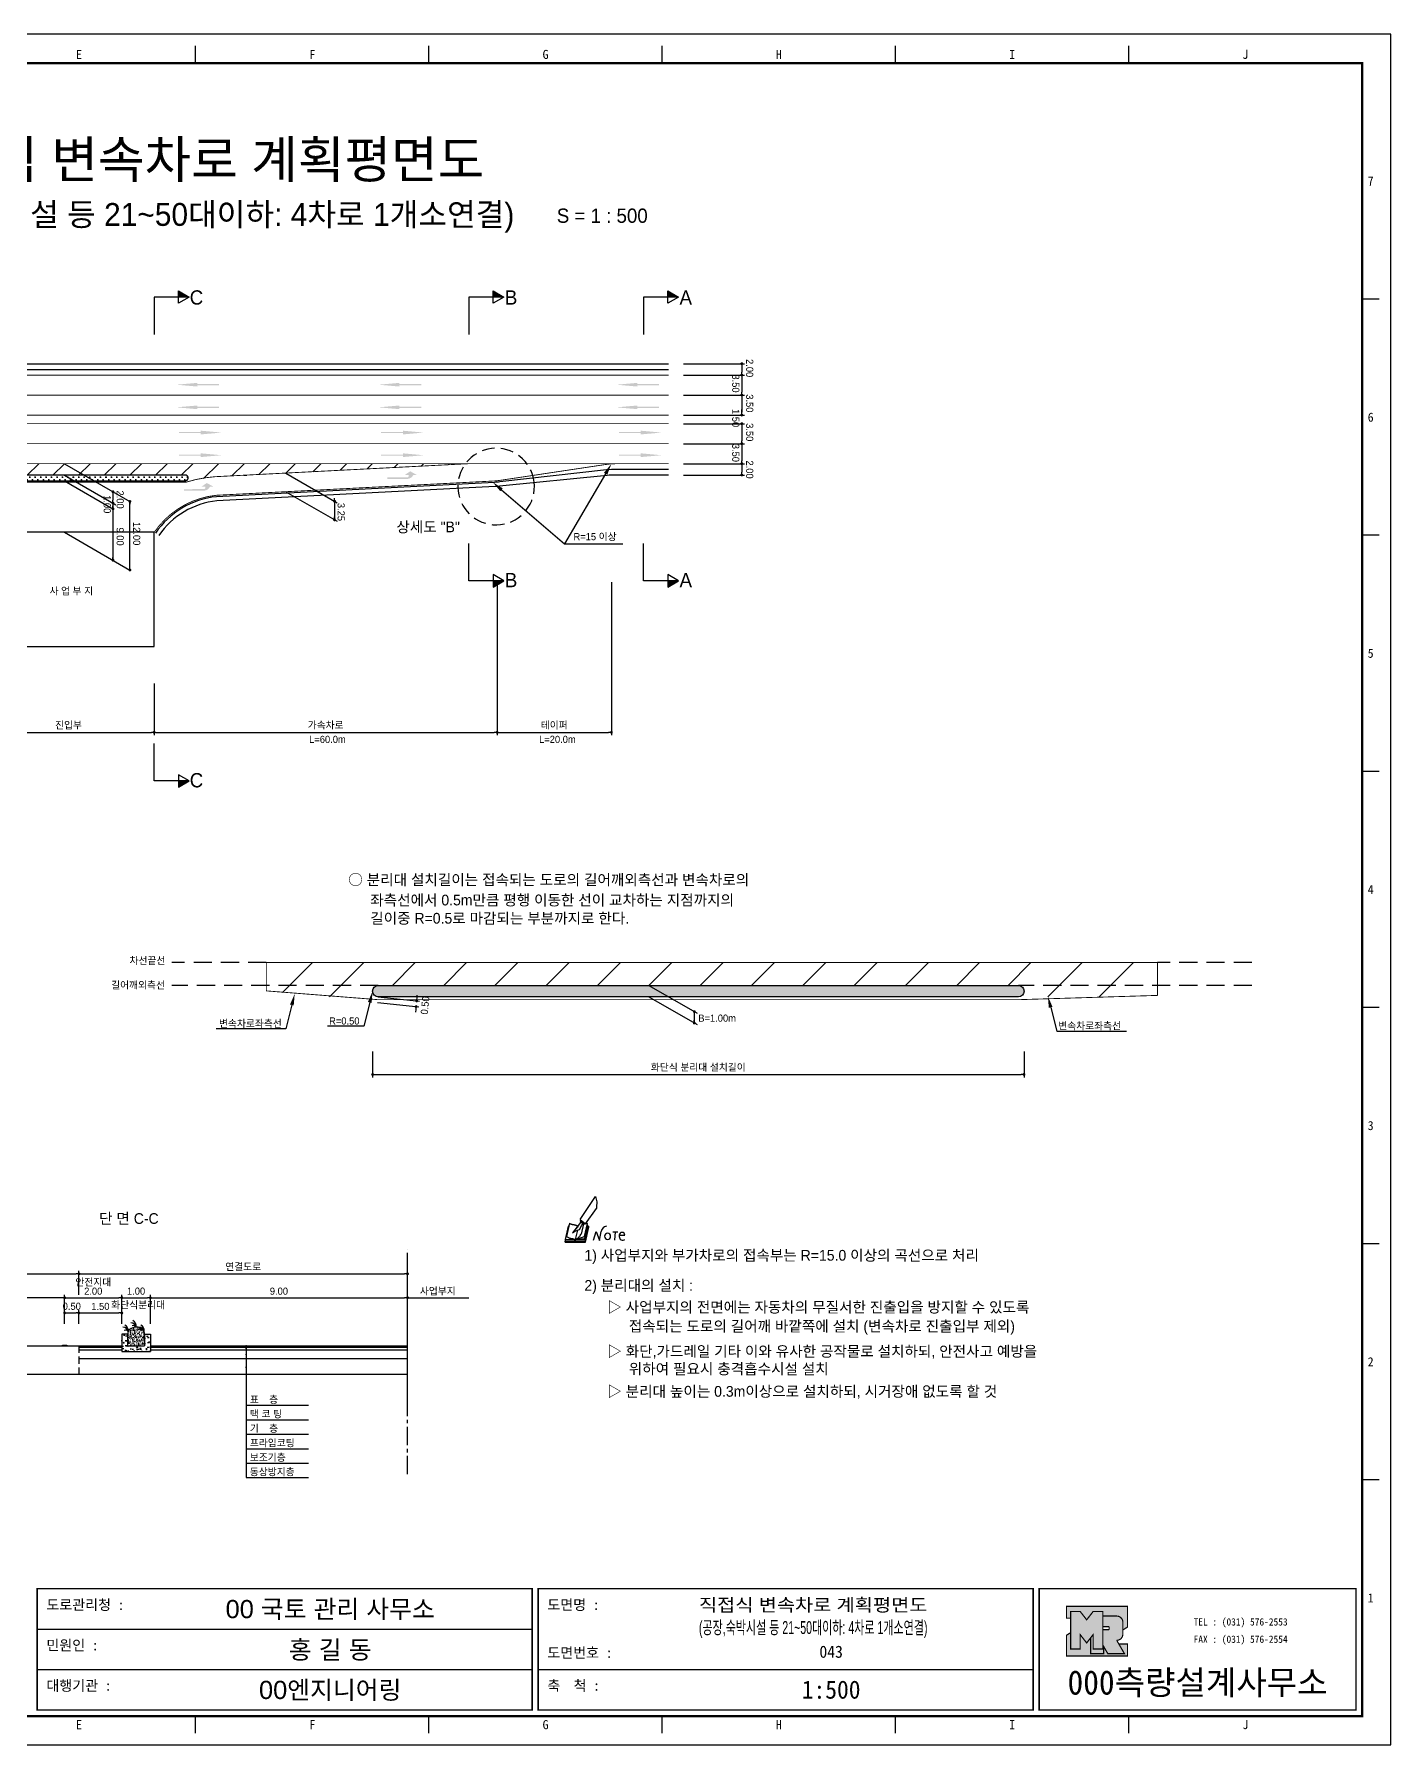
# Model space of a CAD drawing. Header units: millimetres. Extents: x 538 to 962, y 5 to 304.
# Drawn here: x 724.4 to 961.8, y 4.8 to 304.2 of the extents above; entities that cross this region are included whole.
import ezdxf
from ezdxf.enums import TextEntityAlignment as Align

# ---------------------------------------------------------------- set-up
doc = ezdxf.new("R2010")
doc.units = ezdxf.units.MM
doc.linetypes.add('CENTER', pattern=[50.8, 31.75, -6.35, 6.35, -6.35])
doc.linetypes.add('HIDDEN', pattern=[9.525, 6.35, -3.175])
for name, color, linetype in [('CC-GSTR-0004', 4, 'Continuous'), ('CM-LANE-0030', 30, 'Continuous'), ('CZ-DIMT-0002', 7, 'Continuous'), ('CZ-EXST-0002', 1, 'Continuous'), ('CZ-LIN1-0007', 7, 'Continuous'), ('CZ-LIN2-0003', 3, 'Continuous'), ('CZ-LINE-0001', 7, 'Continuous'), ('CZ-TEXT-BOX0', 7, 'Continuous'), ('TITLE', 7, 'Continuous')]:
    doc.layers.add(name, color=color, linetype=linetype)
doc.styles.add('견고딕', font='arial.ttf')
doc.styles.add('돋움', font='')
doc.styles.add('돋음체', font='')
doc.styles.get('돋움').set_extended_font_data('Dotum')
doc.styles.get('돋음체').set_extended_font_data('DotumChe')

# ---------------------------------------------------------------- blocks, each defined once
blk = doc.blocks.new('note')
for p, q in [((0.85, 3.5), (3.53, 7.57)), ((3.53, 7.57), (3.8, 6.64)), ((3.8, 6.64), (3.69, 5.72)), ((1, 3.1), (0.75, 2.77)), ((0.85, 3.5), (1.8, 2.79)), ((1, 3.4), (0.85, 3.21)), ((0.85, 3.21), (1.52, 2.71)), ((1.8, 2.79), (3.74, 5.46)), ((3.69, 5.72), (3.74, 5.46)), ((-1.24, 2.36), (-1.77, 0)), ((-1.77, 0), (1.77, 0)), ((-1.77, 0), (-1.77, -0.3)), ((-1.53, 0.52), (-1.55, 0.54)), ((-1.01, 2.9), (-1.53, 0.52)), ((-1.48, 0.48), (-1.53, 0.52)), ((-1.43, 0.44), (-1.48, 0.48)), ((-1.38, 0.41), (-1.43, 0.44)), ((-1.33, 0.4), (-1.38, 0.41)), ((-1.27, 0.37), (-1.33, 0.4)), ((-1.22, 0.35), (-1.27, 0.37)), ((-1.13, 2.36), (-1.24, 2.36)), ((-1.17, 0.33), (-1.22, 0.35)), ((-1.12, 0.32), (-1.17, 0.33)), ((-1.02, 0.25), (-1.12, 0.32)), ((-0.97, 0.22), (-1.02, 0.25)), ((-1, 2.9), (-1.01, 2.9)), ((-0.98, 2.85), (-1, 2.9)), ((-0.95, 2.8), (-0.98, 2.85)), ((-0.93, 0.21), (-0.97, 0.22)), ((-0.9, 2.75), (-0.95, 2.8)), ((-0.88, 0.19), (-0.93, 0.21)), ((-0.85, 2.72), (-0.9, 2.75)), ((-0.8, 0.18), (-0.88, 0.19)), ((-0.79, 2.69), (-0.85, 2.72)), ((-0.75, 0.17), (-0.8, 0.18)), ((-0.74, 2.68), (-0.79, 2.69)), ((-0.7, 0.16), (-0.75, 0.17)), ((-0.69, 2.65), (-0.74, 2.68)), ((-0.64, 0.15), (-0.7, 0.16)), ((-0.64, 2.65), (-0.69, 2.65)), ((-0.59, 2.63), (-0.64, 2.65)), ((-0.58, 0.14), (-0.64, 0.15)), ((-0.54, 2.62), (-0.59, 2.63)), ((-0.53, 0.13), (-0.58, 0.14)), ((-0.48, 2.61), (-0.54, 2.62)), ((-0.48, 0.12), (-0.53, 0.13)), ((-0.43, 2.61), (-0.48, 2.61)), ((-0.43, 0.11), (-0.48, 0.12)), ((0.75, 2.77), (-0.46, 1.16)), ((0.37, 2.24), (-0.46, 1.16)), ((-0.46, 1.16), (-0.08, 1.47)), ((-0.38, 2.59), (-0.43, 2.61)), ((-0.38, 0.08), (-0.43, 0.11)), ((-0.33, 2.59), (-0.38, 2.59)), ((-0.29, 0.06), (-0.38, 0.08)), ((-0.27, 2.58), (-0.33, 2.59)), ((-0.23, 0.05), (-0.29, 0.06)), ((-0.22, 2.57), (-0.27, 2.58)), ((-0.16, 0.04), (-0.23, 0.05)), ((-0.17, 2.56), (-0.22, 2.57)), ((-0.12, 2.55), (-0.17, 2.56)), ((-0.11, 0.03), (-0.16, 0.04)), ((-0.07, 2.53), (-0.12, 2.55)), ((-0.04, 0.02), (-0.11, 0.03)), ((-0.08, 1.47), (0.72, 1.75)), ((-0.01, 2.51), (-0.07, 2.53)), ((-0.05, -0.3), (-0.05, 0)), ((0, 0), (-0.04, 0.02)), ((0.04, 2.5), (-0.01, 2.51)), ((0.37, 1.63), (0, 0)), ((0, 0), (1.6, 0.53)), ((0, 0), (1.65, 0.18)), ((0, 0.01), (0.06, 0.04)), ((0, -0.3), (0, 0)), ((0.09, 2.48), (0.04, 2.5)), ((0.05, -0.3), (0.05, 0)), ((0.06, 0.04), (0.11, 0.07)), ((0.14, 2.48), (0.09, 2.48)), ((0.11, 0.07), (0.16, 0.09)), ((0.2, 2.47), (0.14, 2.48)), ((0.16, 0.09), (0.21, 0.12)), ((0.26, 2.43), (0.18, 2.46)), ((0.21, 0.12), (0.27, 0.14)), ((0.34, 2.4), (0.26, 2.43)), ((0.27, 0.14), (0.36, 0.19)), ((0.45, 2.37), (0.34, 2.4)), ((0.36, 0.19), (0.41, 0.22)), ((0.41, 0.22), (0.46, 0.27)), ((0.46, 0.27), (0.51, 0.3)), ((0.51, 0.3), (0.56, 0.34)), ((0.56, 0.34), (0.6, 0.4)), ((0.6, 0.4), (0.64, 0.45)), ((0.64, 0.45), (0.67, 0.51)), ((0.67, 0.51), (0.74, 0.58)), ((0.72, 1.75), (1.16, 2.53)), ((0.74, 0.58), (0.79, 0.63)), ((0.79, 0.63), (0.83, 0.68)), ((0.83, 0.68), (0.86, 0.73)), ((0.86, 0.73), (0.89, 0.79)), ((0.89, 0.84), (0.92, 0.89)), ((0.89, 0.79), (0.89, 0.84)), ((0.92, 0.89), (0.96, 0.95)), ((0.96, 0.95), (1.01, 0.97)), ((1.47, 2.74), (1.01, 0.97)), ((1.16, 2.53), (1.37, 2.82)), ((2.13, 2.84), (1.44, 2.63)), ((1.52, 2.71), (1.66, 2.9)), ((1.6, 0.53), (2.13, 2.84)), ((1.65, 0.18), (2.19, 2.48)), ((1.77, 0), (2.3, 2.36)), ((1.77, -0.3), (2.3, 2.07)), ((1.77, -0.38), (2.3, 1.99)), ((1.77, -0.44), (2.3, 1.93)), ((1.77, 0), (1.77, -0.3)), ((2.19, 2.48), (2.04, 2.47)), ((2.3, 2.36), (2.16, 2.36)), ((2.3, 2.36), (2.3, 2.07)), ((3.21, -0.08), (3.68, 1.4)), ((3.68, 1.4), (4.26, -0.14)), ((4.26, -0.14), (4.56, 1.44)), ((6.55, 1.34), (7.46, 1.34)), ((7.01, 1.34), (6.87, -0.11)), ((7.71, 0.77), (7.71, 0.55)), ((7.71, 0.77), (8.67, 0.77)), ((-1.77, -0.3), (1.77, -0.3)), ((-1.77, -0.43), (-1.77, -0.3)), ((-1.77, -0.37), (1.77, -0.37)), ((-1.77, -0.43), (1.77, -0.43))]:
    blk.add_line(p, q)
for centre, major_axis, start_param, end_param in [((0.4, 2.31), (0.0702, 0.0702), 3.283946, 6.425539), ((5.68, 1.23), (-0.806, 0.806), -0.591174, 0.597824), ((5.66, 0.58), (-0.378, 0.378), 3.926991, 10.210176), ((8.3, 0.49), (0.422, 0.422), 2.265602, 4.634911), ((8.19, 0.77), (-0.342, 0.342), 3.926991, 7.068583)]:
    blk.add_ellipse(centre, major_axis=major_axis, ratio=1, start_param=start_param, end_param=end_param)
blk = doc.blocks.new('_Dot')
at = {"color": 0, "linetype": 'ByBlock', "lineweight": -2}
blk.add_line((-0.5, 0), (-1, 0), dxfattribs=at)
at = {"color": 0, "linetype": 'ByBlock', "const_width": 0.5}
blk.add_lwpolyline([(-0.25, 0, 1), (0.25, 0, 1)], format="xyb", close=True, dxfattribs=at)

msp = doc.modelspace()

# ---------------------------------------------------------------- hatches: boundary and pattern name
at = {"layer": 'CM-LANE-0030'}
h = msp.add_hatch(dxfattribs=at)
h.set_pattern_fill('ANSI31', color=256, style=0)
h.set_pattern_definition([(45, (540.1858, 39.517), (-2.245064, 2.245064), [])])
h.paths.add_polyline_path([(750.88, 227.05, -0.830663), (751.06, 226.09, 0.001236), (750.98, 226.05), (752.5, 226.05, -0.050333), (756.09, 226.77), (800.5, 229.05), (688.3, 229.05), (705.87, 227.44, -0.062108), (710.17, 226.05), (711.29, 226.05, 0.001633), (711.18, 226.11, -0.783474), (711.42, 227.05)])
at = {"layer": 'CZ-EXST-0002'}
h = msp.add_hatch(dxfattribs=at)
h.set_pattern_fill('AR-SAND', color=256, scale=0.01, style=0)
h.set_pattern_definition([(37.5, (-368.35675, 3557.52478), (-0.016000313, 0.489413237), [0, -0.38608, 0, -0.4318, 0, -0.41275]), (7.5, (-368.35675, 3557.5248), (0.44952328, 0.7168251), [0, -0.20828, 0, -0.34798, 0, -0.13335]), (327.5, (-368.66917, 3557.52478), (0.79099237, 0.001437185), [0, -0.127, 0, -0.4572, 0, -0.5969]), (317.5, (-368.6692, 3557.5248), (0.76355645, 0.22292932), [0, -0.0635, 0, -0.29972, 0, -0.3429])])
edge = h.paths.add_edge_path()
edge.add_ellipse((742.26, 76.68), major_axis=(-1.5, 0), ratio=0.829212, start_angle=180, end_angle=360)
edge.add_line((740.76, 76.68), (740.76, 74.68))
edge.add_line((740.76, 74.68), (743.76, 74.68))
edge.add_line((743.76, 74.68), (743.76, 76.68))
h = msp.add_hatch(dxfattribs=at)
h.set_pattern_fill('AR-CONC', color=256, scale=0.01, style=0)
h.set_pattern_definition([(50, (-368.3567, 3557.5248), (1.8218467, -0.15939086), [0.1905, -2.0955]), (355, (-368.3567, 3557.5248), (-0.3524283, 1.9105664), [0.1524, -1.6764]), (100.451, (-368.205, 3557.5115), (1.469425, 1.7511669), [0.1619, -1.7809]), (46.1842, (-368.3567, 3558.0328), (2.7107904, -0.4204233), [0.28575, -3.14325]), (96.6356, (-368.1308, 3557.9977), (2.3740423, 2.4742556), [0.24285, -2.67135]), (351.184, (-368.3567, 3558.0328), (2.374046, 2.4742512), [0.2286, -2.5146]), (21, (-368.1027, 3557.9058), (1.5161488, -1.0226552), [0.1905, -2.0955]), (326, (-368.1027, 3557.9058), (0.6180203, 1.8418797), [0.1524, -1.6764]), (71.4514, (-367.9764, 3557.8206), (2.1341649, 0.8192286), [0.1619, -1.7809]), (37.5, (-368.35675, 3557.5248), (0.03088603, 0.84555039), [0, -1.65608, 0, -1.7018, 0, -1.68275]), (7.5, (-368.35675, 3557.5248), (0.66819663, 1.00180575), [0, -0.97028, 0, -1.61798, 0, -0.64135]), (327.5, (-368.9232, 3557.5248), (1.35590595, -0.05728744), [0, -0.635, 0, -1.9812, 0, -2.6289]), (317.5, (-369.1772, 3557.5248), (1.4812918, 0.2542649), [0, -0.8255, 0, -1.31572, 0, -1.8669])])
h.paths.add_polyline_path([(744.76, 73.68), (744.76, 76.68), (743.76, 76.68), (743.76, 74.68), (740.76, 74.68), (740.76, 76.68), (739.76, 76.68), (739.76, 73.68)])
at = {"layer": 'CZ-LIN1-0007'}
for points in [[(752.97, 243.19), (752.97, 242.98), (756.8, 242.98), (756.8, 242.76), (752.97, 242.76), (752.97, 242.55), (749.32, 242.87)], [(788.34, 243.19), (788.34, 242.98), (792.17, 242.98), (792.17, 242.76), (788.34, 242.76), (788.34, 242.55), (784.69, 242.87)], [(829.98, 243.19), (829.98, 242.98), (833.8, 242.98), (833.8, 242.76), (829.98, 242.76), (829.98, 242.55), (826.33, 242.87)], [(752.97, 239.23), (752.97, 239.02), (756.8, 239.02), (756.8, 238.81), (752.97, 238.8), (752.97, 238.59), (749.32, 238.91)], [(788.34, 239.23), (788.34, 239.02), (792.17, 239.02), (792.17, 238.81), (788.34, 238.8), (788.34, 238.59), (784.69, 238.91)], [(829.98, 239.23), (829.98, 239.02), (833.8, 239.02), (833.8, 238.81), (829.98, 238.8), (829.98, 238.59), (826.33, 238.91)], [(753.58, 234.82), (753.58, 234.6), (749.75, 234.6), (749.75, 234.39), (753.58, 234.39), (753.58, 234.17), (757.23, 234.49)], [(788.95, 234.82), (788.95, 234.6), (785.12, 234.6), (785.12, 234.39), (788.95, 234.39), (788.95, 234.17), (792.6, 234.49)], [(830.59, 234.82), (830.59, 234.6), (826.76, 234.6), (826.76, 234.39), (830.59, 234.39), (830.59, 234.17), (834.24, 234.49)], [(753.58, 230.86), (753.58, 230.64), (749.75, 230.64), (749.75, 230.43), (753.58, 230.43), (753.58, 230.21), (757.23, 230.53)], [(788.95, 230.86), (788.95, 230.64), (785.12, 230.64), (785.12, 230.43), (788.95, 230.43), (788.95, 230.21), (792.6, 230.53)], [(830.59, 230.86), (830.59, 230.64), (826.76, 230.64), (826.76, 230.43), (830.59, 230.43), (830.59, 230.21), (834.24, 230.53)], [(789.75, 226.38, 0.267976), (790.78, 227.07), (791.4, 227.07), (790.23, 227.72), (789.29, 227.07), (789.98, 227.07, -0.504994), (789.67, 226.65), (786.21, 226.63), (786.21, 226.36)], [(754.16, 224.32, 0.267976), (755.19, 225.01), (755.82, 225.01), (754.64, 225.67), (753.7, 225.02), (754.39, 225.01, -0.504994), (754.08, 224.6), (750.62, 224.58), (750.62, 224.3)], [(730.14, 74.68), (730.14, 74.8), (729.39, 74.8), (729.39, 74.68)]]:
    msp.add_hatch(color=256, dxfattribs=at).paths.add_polyline_path(points)
at = {"layer": 'CZ-LIN2-0003'}
h = msp.add_hatch(dxfattribs=at)
h.set_pattern_fill('CROSS', color=256, scale=0.075, style=0)
h.set_pattern_definition([(0, (540.1858, 39.517), (0.47625, 0.47625), [0.238125, -0.714375]), (90, (540.3049, 39.39794), (-0.47625, 0.47625), [0.238125, -0.714375])])
h.paths.add_polyline_path([(750.98, 226.05, -0.001236), (751.06, 226.09, 0.830663), (750.88, 227.05), (711.42, 227.05, 0.783474), (711.18, 226.11, -0.001633), (711.29, 226.05)])
h = msp.add_hatch(dxfattribs=at)
h.set_pattern_fill('CROSS', color=256, scale=0.15, style=0)
h.set_pattern_definition([(0, (471.9979, 621.8712), (0.9525, 0.9525), [0.47625, -1.42875]), (90, (472.236, 621.6331), (-0.9525, 0.9525), [0.47625, -1.42875])])
h.paths.add_polyline_path([(896.66, 137.74), (784.65, 137.74, 1), (784.65, 135.74), (896.66, 135.74, 1)])
at = {"layer": 'CZ-LINE-0001'}
for points in [[(749.68, 259.32), (749.68, 258.22), (751.58, 258.22)], [(804.74, 259.32), (804.74, 258.22), (806.64, 258.22)], [(835.3, 259.32), (835.3, 258.22), (837.21, 258.22)], [(806.64, 208.55), (804.74, 208.55), (804.74, 207.45)], [(837.21, 208.55), (835.3, 208.55), (835.3, 207.45)], [(751.58, 173.52), (749.68, 173.52), (749.68, 172.42)]]:
    msp.add_hatch(color=256, dxfattribs=at).paths.add_polyline_path(points)
at = {"layer": 'TITLE', "ltscale": 150}
h = msp.add_hatch(color=8, dxfattribs=at)
edge = h.paths.add_edge_path()
edge.add_line((915.76, 29.07), (905.09, 29.07))
edge.add_line((905.09, 29.07), (905.09, 26.99))
edge.add_line((905.09, 26.99), (905.8, 26.99))
edge.add_line((905.8, 26.99), (905.8, 28.16))
edge.add_line((905.8, 28.16), (907.49, 28.16))
edge.add_line((907.49, 28.16), (908.62, 26.71))
edge.add_line((908.62, 26.71), (909.75, 28.16))
edge.add_line((909.75, 28.16), (911.44, 28.16))
edge.add_line((911.44, 28.16), (911.44, 27.36))
edge.add_line((911.44, 27.36), (913.88, 27.36))
edge.add_arc((913.88, 26.29), 1.07, 0, 90, ccw=False)
edge.add_line((914.95, 26.29), (914.95, 24.93))
edge.add_line((914.95, 24.93), (915.76, 25.44))
edge.add_line((915.76, 25.44), (915.76, 29.07))
h.paths.add_polyline_path([(909.3, 23.54), (908.62, 22.66), (907.49, 24.11), (907.49, 21.6), (905.8, 21.6), (905.8, 24.45), (905.09, 24.01), (905.09, 20.38), (915.76, 20.38), (915.76, 22.46), (914.26, 22.46), (915.22, 20.8), (912.31, 20.8), (911.61, 22.01), (911.61, 20.8), (909.3, 20.8)])
msp.add_hatch(color=5, dxfattribs=at).paths.add_polyline_path([(911.44, 28.16), (909.75, 28.16), (908.62, 26.71), (907.49, 28.16), (905.8, 28.16), (905.8, 21.6), (907.49, 21.6), (907.49, 24.11), (908.62, 22.66), (909.75, 24.11), (909.75, 21.6), (911.44, 21.6)])
h = msp.add_hatch(color=161, dxfattribs=at)
edge = h.paths.add_edge_path()
edge.add_arc((913.88, 26.29), 1.07, 360, 450)
edge.add_line((913.88, 27.36), (911.44, 27.36))
edge.add_line((911.44, 27.36), (911.44, 25.51))
edge.add_line((911.44, 25.51), (912.43, 25.51))
edge.add_arc((912.43, 25.4), 0.113, 0, 90, ccw=False)
edge.add_line((912.55, 25.4), (912.55, 25.09))
edge.add_arc((912.43, 25.09), 0.113, 270, 360, ccw=False)
edge.add_line((912.43, 24.97), (911.44, 24.97))
edge.add_line((911.44, 24.97), (911.44, 21.6))
edge.add_line((911.44, 21.6), (909.75, 21.6))
edge.add_line((909.75, 21.6), (909.75, 24.11))
edge.add_line((909.75, 24.11), (909.3, 23.54))
edge.add_line((909.3, 23.54), (909.3, 20.8))
edge.add_line((909.3, 20.8), (911.61, 20.8))
edge.add_line((911.61, 20.8), (911.61, 22.01))
edge.add_line((911.61, 22.01), (912.31, 20.8))
edge.add_line((912.31, 20.8), (915.22, 20.8))
edge.add_line((915.22, 20.8), (913.88, 23.12))
edge.add_arc((913.88, 24.19), 1.07, 270, 360)
edge.add_line((914.95, 24.19), (914.95, 26.29))

# ---------------------------------------------------------------- linework, layer by layer
at = {"color": 0, "linetype": 'ByBlock', "lineweight": -2}
for p, q in [((848.26, 246.3), (848.26, 246.05)), ((848.26, 244.8), (848.26, 245.05)), ((848.26, 244.3), (848.26, 244.05)), ((848.26, 241.3), (848.26, 241.55)), ((848.26, 240.8), (848.26, 240.55)), ((848.26, 237.8), (848.26, 238.05)), ((848.26, 237.8), (848.26, 238.05)), ((848.26, 235.8), (848.26, 235.55)), ((848.26, 235.8), (848.26, 235.55)), ((848.26, 232.8), (848.26, 233.05)), ((848.26, 232.3), (848.26, 232.05)), ((848.26, 229.3), (848.26, 229.55)), ((848.26, 228.8), (848.26, 228.55)), ((848.26, 227.3), (848.26, 227.55)), ((738.22, 223.9), (738.22, 223.65)), ((738.22, 222.4), (738.22, 222.65)), ((738.22, 221.9), (738.22, 221.65)), ((738.22, 221.4), (738.22, 221.65)), ((741.18, 222.19), (741.18, 221.94)), ((776.98, 222.75), (776.98, 223)), ((776.98, 222.25), (776.98, 222)), ((776.97, 219.5), (776.97, 219.75)), ((738.22, 212.4), (738.22, 212.65)), ((741.18, 210.69), (741.18, 210.94)), ((791.4, 135.28), (791.43, 135.53)), ((791.24, 133.79), (791.22, 133.54)), ((839.95, 132.91), (839.95, 132.66)), ((839.95, 131.41), (839.95, 131.66)), ((790.01, 83.08), (790.26, 83.08))]:
    msp.add_line(p, q, dxfattribs=at)
at = {"color": 0, "linetype": 'ByBlock', "const_width": 0.25}
for points in [[(848.26, 246.43, 1), (848.26, 246.68, 1)], [(848.26, 244.68, 1), (848.26, 244.43, 1)], [(848.26, 244.43, 1), (848.26, 244.68, 1)], [(848.26, 241.18, 1), (848.26, 240.93, 1)], [(848.26, 240.93, 1), (848.26, 241.18, 1)], [(848.26, 237.68, 1), (848.26, 237.43, 1)], [(848.26, 237.68, 1), (848.26, 237.43, 1)], [(848.26, 235.93, 1), (848.26, 236.18, 1)], [(848.26, 235.93, 1), (848.26, 236.18, 1)], [(848.26, 232.68, 1), (848.26, 232.43, 1)], [(848.26, 232.43, 1), (848.26, 232.68, 1)], [(848.26, 228.93, 1), (848.26, 229.18, 1)], [(848.26, 229.18, 1), (848.26, 228.93, 1)], [(848.26, 227.18, 1), (848.26, 226.93, 1)], [(738.22, 224.02, 1), (738.22, 224.27, 1)], [(738.22, 222.27, 1), (738.22, 222.02, 1)], [(738.22, 222.02, 1), (738.22, 222.27, 1)], [(741.18, 222.31, 1), (741.18, 222.56, 1)], [(776.98, 222.37, 1), (776.98, 222.62, 1)], [(776.98, 222.62, 1), (776.98, 222.37, 1)], [(738.22, 221.27, 1), (738.22, 221.02, 1)], [(776.97, 219.37, 1), (776.97, 219.12, 1)], [(738.22, 212.27, 1), (738.22, 212.02, 1)], [(741.18, 210.56, 1), (741.18, 210.31, 1)], [(791.39, 135.16, 1), (791.36, 134.91, 1)], [(791.26, 133.91, 1), (791.28, 134.16, 1)], [(839.95, 133.03, 1), (839.95, 133.28, 1)], [(839.95, 131.28, 1), (839.95, 131.03, 1)], [(789.89, 83.08, 1), (789.64, 83.08, 1)]]:
    msp.add_lwpolyline(points, format="xyb", close=True, dxfattribs=at)
at = {"layer": 'CC-GSTR-0004'}
for points in [[(665.44, 246.55), (835.44, 246.55)], [(665.44, 245.55), (835.44, 245.55)]]:
    msp.add_lwpolyline(points, dxfattribs=at)
for points in [[(835.44, 228.05), (826.28, 228.05, 0.028028), (824.6, 227.96), (805.9, 225.85), (805.9, 225.85, -0.015157), (804.99, 225.78), (804.99, 225.78), (756.35, 223.27, 0.221504), (745.64, 216.91)], [(835.44, 227.05), (826.19, 227.05, 0.02497), (824.69, 226.98), (805.85, 225.09, -0.0121), (805.12, 225.04), (756.41, 222.53, 0.221166), (746.26, 216.49)]]:
    msp.add_lwpolyline(points, format="xyb", dxfattribs=at)
at = {"layer": 'CM-LANE-0030'}
for p, q in [((767.89, 136.48), (773.15, 141.74)), ((776.13, 135.74), (782.13, 141.74)), ((787.11, 137.74), (791.11, 141.74)), ((796.09, 137.74), (800.09, 141.74)), ((805.07, 137.74), (809.07, 141.74)), ((814.05, 137.74), (818.05, 141.74)), ((823.03, 137.74), (827.03, 141.74)), ((832.01, 137.74), (836.01, 141.74)), ((840.99, 137.74), (844.99, 141.74)), ((849.97, 137.74), (853.97, 141.74)), ((858.95, 137.74), (862.95, 141.74)), ((867.93, 137.74), (871.93, 141.74)), ((876.91, 137.74), (880.91, 141.74)), ((885.89, 137.74), (889.89, 141.74)), ((894.87, 137.74), (898.87, 141.74)), ((901.85, 135.74), (907.85, 141.74)), ((910.83, 135.74), (916.83, 141.74))]:
    msp.add_line(p, q, dxfattribs=at)
at = {"layer": 'CM-LANE-0030', "const_width": 0.15}
for points in [[(665.44, 237.55), (835.44, 237.55)], [(665.44, 236.05), (835.44, 236.05)]]:
    msp.add_lwpolyline(points, dxfattribs=at)
msp.add_lwpolyline([(800.5, 229.05), (688.3, 229.05), (705.87, 227.44, -0.076684), (711.29, 225.8), (750.98, 225.8, -0.059037), (756.09, 226.77)], format="xyb", close=True, dxfattribs=at)
at = {"layer": 'CM-LANE-0030'}
msp.add_lwpolyline([(761.14, 227.05), (761.67, 227.05)], dxfattribs=at)
at = {"layer": 'CM-LANE-0030', "const_width": 0.15}
msp.add_lwpolyline([(765.05, 136.78), (784.65, 135.24), (896.66, 135.24), (921.01, 135.99), (921.01, 141.74), (765.05, 141.74)], close=True, dxfattribs=at)
at = {"layer": 'CZ-EXST-0002'}
for p, q in [((691.01, 74.68), (732.26, 74.68)), ((691.01, 69.68), (732.26, 69.68))]:
    msp.add_line(p, q, dxfattribs=at)
at = {"layer": 'CZ-LIN1-0007'}
for p, q in [((729.39, 74.68), (729.39, 74.8)), ((729.39, 74.8), (730.14, 74.8)), ((730.14, 74.68), (729.39, 74.68)), ((730.14, 74.8), (730.14, 74.68))]:
    msp.add_line(p, q, dxfattribs=at)
at = {"layer": 'CZ-LIN1-0007', "const_width": 0.15}
msp.add_lwpolyline([(665.44, 244.55), (835.44, 244.55)], dxfattribs=at)
at = {"layer": 'CZ-LIN1-0007', "linetype": 'HIDDEN', "const_width": 0.15}
for points in [[(665.44, 241.05), (835.44, 241.05)], [(665.44, 232.55), (835.44, 232.55)], [(800.5, 229.05), (826.55, 229.05)]]:
    msp.add_lwpolyline(points, dxfattribs=at)
at = {"layer": 'CZ-LIN1-0007', "const_width": 0.15}
msp.add_lwpolyline([(835.44, 229.05), (826.55, 229.05, 0.03724), (824.33, 228.89), (806.16, 226.16), (806.16, 226.16, -0.024362), (804.71, 226.01), (804.71, 226.01), (756.33, 223.52), (756.33, 223.52, 0.22161), (745.44, 217.05)], format="xyb", dxfattribs=at)
at = {"layer": 'CZ-LIN2-0003'}
for p, q in [((740.76, 76.68), (739.76, 76.68)), ((739.76, 76.68), (739.76, 73.68)), ((740.76, 76.68), (740.76, 74.68)), ((743.76, 76.68), (743.76, 74.68)), ((743.76, 76.68), (744.76, 76.68)), ((744.76, 76.68), (744.76, 73.68)), ((732.26, 74.68), (739.76, 74.68)), ((732.26, 74.43), (739.76, 74.43)), ((732.26, 73.93), (739.76, 73.93)), ((732.26, 72.43), (789.76, 72.43)), ((739.76, 73.68), (744.76, 73.68)), ((740.76, 74.68), (743.76, 74.68)), ((744.76, 74.68), (789.76, 74.68)), ((744.76, 74.43), (789.76, 74.43)), ((744.76, 73.93), (789.76, 73.93)), ((732.26, 69.68), (789.76, 69.68))]:
    msp.add_line(p, q, dxfattribs=at)
for points in [[(751.06, 226.09, 0.830663), (750.88, 227.05), (711.42, 227.05, 0.783474), (711.18, 226.11, -0.001633), (711.29, 226.05), (750.98, 226.05)], [(751.06, 226.09, 0.001236), (750.98, 226.05)]]:
    msp.add_lwpolyline(points, format="xyb", dxfattribs=at)
msp.add_lwpolyline([(745.44, 217.05), (715.44, 217.05), (715.44, 197.05), (745.44, 197.05)], close=True, dxfattribs=at)
msp.add_lwpolyline([(896.66, 135.74), (784.65, 135.74, -1), (784.65, 137.74), (896.66, 137.74, -1)], format="xyb", close=True, dxfattribs=at)
for centre, radius, start, end in [((740, 77.02), 0.88, 7.8639, 92.7752), ((739.89, 77.36), 1, 347.1802, 67.3267), ((741.39, 77.8), 0.88, 7.8639, 92.7752), ((741.85, 77.77), 0.44, 19.771, 124.0366), ((741.28, 78.15), 1, 347.1802, 67.3267), ((742.78, 77.02), 0.88, 7.8639, 92.7752), ((742.68, 77.36), 1, 347.1802, 67.3267), ((740.45, 76.99), 0.44, 19.771, 124.0366), ((743.24, 76.99), 0.44, 19.771, 124.0366)]:
    msp.add_arc(centre, radius, start, end, dxfattribs=at)
msp.add_ellipse((742.26, 76.68), major_axis=(-1.5, 0), ratio=0.829212, start_param=3.141593, end_param=6.283185, dxfattribs=at)
at = {"layer": 'CZ-LINE-0001'}
for p, q in [((751.58, 258.22), (745.44, 258.22)), ((745.44, 258.22), (745.44, 251.68)), ((749.68, 257.12), (749.68, 259.32)), ((749.68, 259.32), (751.58, 258.22)), ((751.58, 258.22), (749.68, 257.12)), ((806.64, 258.22), (800.5, 258.22)), ((800.5, 258.22), (800.5, 251.68)), ((804.74, 257.12), (804.74, 259.32)), ((804.74, 259.32), (806.64, 258.22)), ((806.64, 258.22), (804.74, 257.12)), ((837.21, 258.22), (831.06, 258.22)), ((831.06, 258.22), (831.06, 251.68)), ((835.3, 257.12), (835.3, 259.32)), ((835.3, 259.32), (837.21, 258.22)), ((837.21, 258.22), (835.3, 257.12)), ((838.04, 246.55), (848.76, 246.55)), ((848.26, 246.05), (848.26, 245.05)), ((838.04, 244.55), (848.76, 244.55)), ((838.04, 244.55), (848.76, 244.55)), ((848.26, 244.05), (848.26, 241.55)), ((838.04, 241.05), (848.76, 241.05)), ((838.04, 241.05), (848.76, 241.05)), ((848.26, 240.55), (848.26, 238.05)), ((838.04, 237.55), (848.76, 237.55)), ((838.04, 237.55), (848.76, 237.55)), ((848.26, 238.05), (848.26, 238.55)), ((838.04, 236.05), (848.76, 236.05)), ((838.04, 236.05), (848.76, 236.05)), ((848.26, 235.55), (848.26, 233.05)), ((848.26, 235.55), (848.26, 235.05)), ((838.04, 232.55), (848.76, 232.55)), ((838.04, 232.55), (848.76, 232.55)), ((848.26, 232.05), (848.26, 229.55)), ((729.72, 229.05), (741.18, 222.44)), ((838.04, 229.05), (848.76, 229.05)), ((838.04, 229.05), (848.76, 229.05)), ((848.26, 228.55), (848.26, 227.55)), ((729.72, 227.05), (738.72, 221.86)), ((729.72, 227.05), (738.72, 221.86)), ((729.72, 226.05), (738.22, 221.15)), ((768.48, 227.4), (777.48, 222.21)), ((838.04, 227.05), (848.76, 227.05)), ((738.22, 223.65), (738.22, 222.65)), ((738.22, 221.65), (738.22, 212.15)), ((741.18, 210.44), (741.18, 222.44)), ((768.48, 224.15), (777.47, 218.96)), ((776.98, 222), (776.98, 218.99)), ((729.72, 217.05), (741.18, 210.44)), ((800.5, 208.55), (800.5, 215.09)), ((817.25, 215.03), (827.45, 215.03)), ((831.06, 208.55), (831.06, 215.09)), ((806.64, 208.55), (804.74, 209.65)), ((804.74, 209.65), (804.74, 207.45)), ((837.21, 208.55), (835.3, 209.65)), ((835.3, 209.65), (835.3, 207.45)), ((806.64, 208.55), (800.5, 208.55)), ((804.74, 207.45), (806.64, 208.55)), ((805.44, 208.3), (805.44, 181.53)), ((805.44, 208.3), (805.44, 181.53)), ((825.44, 208.3), (825.44, 181.53)), ((837.21, 208.55), (831.06, 208.55)), ((835.3, 207.45), (837.21, 208.55)), ((745.44, 190.58), (745.44, 181.53)), ((745.44, 190.58), (745.44, 181.53)), ((715.94, 182.03), (744.94, 182.03)), ((745.44, 173.52), (745.44, 180.06)), ((745.94, 182.03), (804.94, 182.03)), ((805.94, 182.03), (824.94, 182.03)), ((751.58, 173.52), (749.68, 174.61)), ((749.68, 174.61), (749.68, 172.42)), ((751.58, 173.52), (745.44, 173.52)), ((749.68, 172.42), (751.58, 173.52)), ((832.01, 137.74), (840.45, 132.87)), ((784.49, 134.75), (791.77, 133.99)), ((784.59, 135.74), (791.87, 134.98)), ((791.43, 135.53), (791.48, 136.03)), ((832.01, 135.74), (840.45, 130.87)), ((791.22, 133.54), (791.17, 133.04)), ((839.95, 132.66), (839.95, 131.16)), ((783.65, 126.19), (783.65, 121.65)), ((897.66, 126.19), (897.66, 121.65)), ((784.15, 122.15), (897.16, 122.15)), ((691.51, 87.26), (731.76, 87.26)), ((732.26, 83.58), (732.26, 87.76)), ((732.26, 83.58), (732.26, 87.76)), ((732.76, 87.26), (789.26, 87.26)), ((789.76, 83.58), (789.76, 87.76)), ((729.26, 83.08), (712.76, 83.08)), ((729.76, 78.53), (729.76, 83.58)), ((729.76, 78.53), (729.76, 83.58)), ((729.76, 78.53), (729.76, 80.91)), ((730.26, 83.08), (739.26, 83.08)), ((732.26, 78.53), (732.26, 80.91)), ((732.26, 78.53), (732.26, 80.91)), ((739.76, 78.53), (739.76, 83.58)), ((739.76, 78.53), (739.76, 83.58)), ((739.76, 78.53), (739.76, 80.91)), ((740.26, 83.08), (744.26, 83.08)), ((744.76, 78.53), (744.76, 83.58)), ((744.76, 78.53), (744.76, 83.58)), ((745.26, 83.08), (789.26, 83.08)), ((789.76, 63.25), (789.76, 83.66)), ((789.76, 78.53), (789.76, 83.58)), ((789.76, 78.53), (789.76, 83.58)), ((790.26, 83.08), (800.48, 83.08)), ((730.26, 80.41), (731.76, 80.41)), ((732.76, 80.41), (739.26, 80.41)), ((761.52, 74.68), (761.52, 51.6)), ((761.52, 64.25), (772.46, 64.25)), ((761.52, 61.72), (772.46, 61.72)), ((761.52, 59.19), (772.46, 59.19)), ((761.52, 56.66), (772.46, 56.66)), ((761.52, 54.13), (772.46, 54.13)), ((761.52, 51.6), (772.46, 51.6))]:
    msp.add_line(p, q, dxfattribs=at)
at = {"layer": 'CZ-LINE-0001', "linetype": 'HIDDEN', "ltscale": 0.35}
msp.add_line((811.92, 225.84), (811.92, 225.84), dxfattribs=at)
at = {"layer": 'CZ-LINE-0001', "linetype": 'HIDDEN', "ltscale": 0.5}
for p, q in [((765.05, 141.74), (748.52, 141.74)), ((937.53, 141.74), (921.01, 141.74)), ((784.65, 137.74), (748.52, 137.74)), ((937.53, 137.74), (896.66, 137.74))]:
    msp.add_line(p, q, dxfattribs=at)
at = {"layer": 'CZ-LINE-0001', "linetype": 'CENTER', "ltscale": 0.1}
msp.add_line((789.76, 52.21), (789.76, 91.59), dxfattribs=at)
at = {"layer": 'CZ-LINE-0001', "linetype": 'HIDDEN', "ltscale": 0.2}
msp.add_line((732.26, 74.68), (732.26, 69.68), dxfattribs=at)
at = {"layer": 'CZ-LINE-0001'}
for points in [[(824.43, 227.29), (817.25, 215.03)], [(806.22, 224.47), (817.25, 215.03)], [(783.16, 134.76), (782.11, 130.58), (775.76, 130.58)], [(769.53, 134.32), (768.48, 130.14), (756.25, 130.14)]]:
    msp.add_lwpolyline(points, dxfattribs=at)
at = {"layer": 'CZ-LINE-0001', "extrusion": (0, 0, -1)}
msp.add_lwpolyline([(-902.32, 133.9), (-903.37, 129.72), (-915.6, 129.72)], dxfattribs=at)
at = {"layer": 'CZ-LINE-0001', "linetype": 'HIDDEN', "ltscale": 0.35}
msp.add_arc((805.27, 225.05), 6.7, 6.7667, 6.749, dxfattribs=at)
at = {"layer": 'CZ-LINE-0001', "linetype": 'ByBlock'}
for centre, start, end in [((761.52, 74.62), 0, 180), ((761.52, 74.62), 0, 180), ((761.52, 74.62), 180, 0), ((761.52, 74.62), 180, 0), ((761.52, 74.42), 0, 180), ((761.52, 74.42), 0, 180), ((761.52, 74.42), 180, 0), ((761.52, 74.42), 180, 0), ((761.52, 74.18), 0, 180), ((761.52, 74.18), 0, 180), ((761.52, 74.18), 180, 0), ((761.52, 74.18), 180, 0), ((761.52, 73.93), 0, 180), ((761.52, 73.93), 0, 180), ((761.52, 73.93), 180, 0), ((761.52, 73.93), 180, 0), ((761.52, 73.13), 0, 180), ((761.52, 73.13), 0, 180), ((761.52, 73.13), 180, 0), ((761.52, 73.13), 180, 0), ((761.52, 70.9), 0, 180), ((761.52, 70.9), 0, 180), ((761.52, 70.9), 180, 0), ((761.52, 70.9), 180, 0)]:
    msp.add_arc(centre, 0.0625, start, end, dxfattribs=at)
at = {"layer": 'CZ-LINE-0001'}
for points in [[(824.14, 227.45), (825.44, 229.01), (824.72, 227.12)], [(806.01, 224.22), (804.71, 225.77), (806.44, 224.73)], [(769.2, 134.4), (770.02, 136.26), (769.85, 134.24)], [(782.83, 134.84), (783.65, 136.7), (783.48, 134.68)]]:
    msp.add_solid(points, dxfattribs=at)
at = {"layer": 'CZ-LINE-0001', "extrusion": (0, 0, -1)}
msp.add_solid([(-902.64, 133.99), (-901.83, 135.84), (-901.99, 133.82)], dxfattribs=at)
at = {"layer": 'TITLE', "color": 7, "linetype": 'Continuous'}
for p, q in [((752.68, 299.17), (752.68, 302.2)), ((793.51, 299.17), (793.51, 302.2)), ((834.33, 299.17), (834.33, 302.2)), ((875.16, 299.17), (875.16, 302.2)), ((915.98, 299.17), (915.98, 302.2)), ((959.83, 257.84), (956.81, 257.84)), ((959.83, 216.51), (956.81, 216.51)), ((959.83, 175.19), (956.81, 175.19)), ((959.83, 133.86), (956.81, 133.86)), ((959.83, 92.53), (956.81, 92.53)), ((959.83, 51.2), (956.81, 51.2)), ((752.68, 6.85), (752.68, 9.87)), ((793.51, 6.85), (793.51, 9.87)), ((834.33, 6.85), (834.33, 9.87)), ((875.16, 6.85), (875.16, 9.87)), ((915.98, 6.85), (915.98, 9.87))]:
    msp.add_line(p, q, dxfattribs=at)
at = {"layer": 'TITLE', "ltscale": 150}
for p, q in [((724.96, 25.08), (811.57, 25.08)), ((724.96, 18), (811.57, 18)), ((812.63, 18), (899.24, 18))]:
    msp.add_line(p, q, dxfattribs=at)
at = {"layer": 'TITLE'}
msp.add_line((956.92, 9.87), (548.06, 9.87), dxfattribs=at)
msp.add_lwpolyline([(538.48, 4.84), (961.84, 4.84), (961.84, 304.21), (538.48, 304.21)], close=True, dxfattribs=at)
at = {"layer": 'TITLE', "linetype": 'Continuous', "const_width": 0.403}
msp.add_lwpolyline([(548.56, 9.87), (548.56, 299.17), (956.81, 299.17), (956.81, 9.87)], close=True, dxfattribs=at)
at = {"layer": 'TITLE', "ltscale": 150}
for points, const_width in [([(811.57, 10.93), (724.96, 10.93), (724.96, 32.15), (811.57, 32.15)], 0.265), ([(812.63, 32.15), (899.24, 32.15), (899.24, 10.93), (812.63, 10.93)], 0.265), ([(955.75, 32.15), (955.75, 10.93), (900.31, 10.93), (900.31, 32.15), (955.75, 32.15)], 0.265), ([(911.44, 28.16), (909.75, 28.16), (908.62, 26.71), (907.49, 28.16), (905.8, 28.16), (905.8, 21.6), (907.49, 21.6), (907.49, 24.11), (908.62, 22.66), (909.75, 24.11), (909.75, 21.6), (911.44, 21.6)], 0.212), ([(909.3, 23.54), (908.62, 22.66), (907.49, 24.11), (907.49, 21.6), (905.8, 21.6), (905.8, 24.45), (905.09, 24.01), (905.09, 20.38), (915.76, 20.38), (915.76, 22.46), (914.26, 22.46), (915.22, 20.8), (912.31, 20.8), (911.61, 22.01), (911.61, 20.8), (909.3, 20.8)], 0.212)]:
    msp.add_lwpolyline(points, close=True, dxfattribs=dict(at, const_width=const_width))
at = {"layer": 'TITLE', "ltscale": 150, "const_width": 0.212}
for points in [[(915.76, 29.07), (905.09, 29.07), (905.09, 26.99), (905.8, 26.99), (905.8, 28.16), (907.49, 28.16), (908.62, 26.71), (909.75, 28.16), (911.44, 28.16), (911.44, 27.36), (913.88, 27.36, -0.414214), (914.95, 26.29), (914.95, 24.93), (915.76, 25.44)], [(914.95, 26.29, 0.414214), (913.88, 27.36), (911.44, 27.36), (911.44, 25.51), (912.43, 25.51, -0.414214), (912.55, 25.4), (912.55, 25.09, -0.414214), (912.43, 24.97), (911.44, 24.97), (911.44, 21.6), (909.75, 21.6), (909.75, 24.11), (909.3, 23.54), (909.3, 20.8), (911.61, 20.8), (911.61, 22.01), (912.31, 20.8), (915.22, 20.8), (913.88, 23.12, 0.414214), (914.95, 24.19)]]:
    msp.add_lwpolyline(points, format="xyb", close=True, dxfattribs=at)

# ---------------------------------------------------------------- block references
at = {"layer": 'CZ-LINE-0001', "xscale": 0.5, "yscale": 0.5, "zscale": 0.5}
for p in [(745.44, 182.03), (805.44, 182.03), (825.44, 182.03), (897.66, 122.15), (732.26, 87.26), (789.76, 87.26), (729.76, 83.08), (739.76, 83.08), (744.76, 83.08), (789.76, 83.08), (732.26, 80.41), (739.76, 80.41)]:
    msp.add_blockref('_Dot', p, dxfattribs=at)
at = {"layer": 'CZ-LINE-0001', "xscale": 0.5, "yscale": 0.5, "zscale": 0.5, "rotation": 180}
for p in [(745.44, 182.03), (805.44, 182.03), (783.65, 122.15), (732.26, 87.26), (729.76, 83.08), (739.76, 83.08), (744.76, 83.08), (729.76, 80.41), (732.26, 80.41)]:
    msp.add_blockref('_Dot', p, dxfattribs=at)
at = {"layer": 'CZ-TEXT-BOX0'}
msp.add_blockref('note', (819.12, 93.25), dxfattribs=at)

# ---------------------------------------------------------------- texts
at = {"layer": 'CZ-DIMT-0002', "style": '돋움'}
for s, height, p in [('C', 2.5, (752.83, 258.14)), ('B', 2.5, (807.89, 258.14)), ('A', 2.5, (838.46, 258.14)), ('상세도 "B"', 1.875, (793.37, 217.98)), ('R=15 이상', 1.25, (822.58, 216.28)), ('B', 2.5, (807.89, 208.68)), ('A', 2.5, (838.46, 208.68)), ('사 업 부 지', 1.25, (730.93, 206.77)), ('L=60.0m', 1.25, (775.75, 180.8)), ('L=20.0m', 1.25, (815.99, 180.8)), ('C', 2.5, (752.83, 173.65)), ('차선끝선', 1.25, (744.25, 142.08))]:
    msp.add_text(s, height=height, dxfattribs=at).set_placement(p, align=Align.MIDDLE_CENTER)
for s, p in [('2.00', (849.02, 247.36)), ('3.50', (846.58, 244.67)), ('3.50', (849.02, 241.2)), ('1.50', (846.58, 238.62)), ('3.50', (849.02, 236.14)), ('3.50', (846.58, 232.53)), ('2.00', (849.02, 229.61))]:
    msp.add_text(s, height=1.25, rotation=270, dxfattribs=at).set_placement(p)
for s, p in [('○ 분리대 설치길이는 접속되는 도로의 길어깨외측선과 변속차로의', (779.39, 156.24)), ('좌측선에서 0.5m만큼 평행 이동한 선이 교차하는 지점까지의', (783.24, 152.68)), ('길이중 R=0.5로 마감되는 부분까지로 한다.', (783.24, 149.49)), ('1) 사업부지와 부가차로의 접속부는 R=15.0 이상의 곡선으로 처리', (820.72, 90.5)), ('2) 분리대의 설치 :', (820.72, 85.23)), ('▷ 사업부지의 전면에는 자동차의 무질서한 진출입을 방지할 수 있도록', (824.71, 81.43)), ('접속되는 도로의 길어깨 바깥쪽에 설치 (변속차로 진출입부 제외)', (828.49, 78.1)), ('▷ 화단,가드레일 기타 이와 유사한 공작물로 설치하되, 안전사고 예방을', (824.71, 73.7)), ('위하여 필요시 충격흡수시설 설치', (828.49, 70.63)), ('▷ 분리대 높이는 0.3m이상으로 설치하되, 시거장애 없도록 할 것', (824.71, 66.69))]:
    msp.add_text(s, height=1.875, dxfattribs=at).set_placement(p, align=Align.MIDDLE_LEFT)
for s, p in [('길어깨외측선', (737.9, 137.17)), ('변속차로좌측선', (756.78, 130.45)), ('R=0.50', (776.04, 130.89)), ('B=1.00m', (840.65, 131.39)), ('변속차로좌측선', (903.65, 130.04)), ('안전지대', (731.64, 85.18)), ('사업부지', (791.92, 83.61)), ('화단식분리대', (737.91, 81.21)), ('표    층', (762.17, 64.64)), ('택 코 팅', (762.17, 62.11)), ('기    층', (762.17, 59.58)), ('프라임코팅', (762.17, 57.05)), ('보조기층', (762.17, 54.52)), ('동상방지층', (762.17, 51.98))]:
    msp.add_text(s, height=1.25, dxfattribs=at).set_placement(p)
at = {"layer": 'CZ-DIMT-0002', "char_height": 1.25, "attachment_point": 5, "style": '돋움'}
for s, insert, rotation in [('1.00', (737.21, 221.95), 270), ('\\A1;2.00', (739.47, 222.76), 270), ('3.25', (778.14, 220.6), 270), ('12.00', (742.36, 216.8), 270), ('9.00', (739.47, 216.29), 270), ('\\A1;0.50', (792.84, 134.24), 84.0289)]:
    msp.add_mtext(s, dxfattribs=dict(at, insert=insert, rotation=rotation))
at = {"layer": 'CZ-LINE-0001', "char_height": 1.25, "attachment_point": 5, "style": '돋움'}
for s, insert in [('\\A1;진입부', (730.44, 183.22)), ('\\A1;가속차로', (775.44, 183.22)), ('\\A1;테이퍼', (815.44, 183.22)), ('\\A1;화단식 분리대 설치길이', (840.65, 123.35)), ('\\A1;연결도로', (761.01, 88.45)), ('\\A1;2.00', (734.76, 84.22)), ('\\A1;1.00', (742.26, 84.23)), ('\\A1;9.00', (767.26, 84.22)), ('\\A1;0.50', (731.01, 81.57)), ('\\A1;1.50', (736.01, 81.55))]:
    msp.add_mtext(s, dxfattribs=dict(at, insert=insert))
at = {"layer": 'CZ-TEXT-BOX0', "style": '돋움'}
msp.add_text('단 면 C-C', height=1.875, dxfattribs=at).set_placement((741, 96.94), align=Align.MIDDLE_CENTER)
at = {"layer": 'TITLE', "color": 3, "linetype": 'Continuous', "style": '돋음체'}
for s, p in [('E', (732.27, 300.68)), ('F', (773.1, 300.68)), ('G', (813.92, 300.68)), ('H', (854.75, 300.68)), ('I', (895.57, 300.68)), ('J', (936.39, 300.68)), ('7', (958.32, 278.51)), ('6', (958.32, 237.18)), ('5', (958.32, 195.86)), ('4', (958.32, 154.53)), ('3', (958.32, 113.2)), ('2', (958.32, 71.87)), ('1', (958.32, 30.54)), ('E', (732.27, 8.36)), ('F', (773.1, 8.36)), ('G', (813.92, 8.36)), ('H', (854.75, 8.36)), ('I', (895.57, 8.36)), ('J', (936.39, 8.36))]:
    msp.add_text(s, height=1.59, dxfattribs=at).set_placement(p, align=Align.MIDDLE)
at = {"layer": 'TITLE', "style": '돋움'}
for s, height, p in [('직접식 변속차로 계획평면도', 6.5, (751.9, 282.29)), ('(공장,숙박시설 등 21~50대이하: 4차로 1개소연결)', 4, (751.94, 272.67))]:
    msp.add_text(s, height=height, dxfattribs=at).set_placement(p, align=Align.MIDDLE_CENTER)
msp.add_text('S = 1 : 500', height=2.5, dxfattribs=at).set_placement((815.89, 272.45), align=Align.MIDDLE_LEFT)
at = {"layer": 'TITLE', "style": '돋음체'}
for s, p in [('도로관리청 :', (726.56, 28.44)), ('도면명 :', (814.23, 28.44)), ('민원인 :', (726.56, 21.36)), ('도면번호 :', (814.23, 20.05)), ('대행기관 :', (726.56, 14.29)), ('축  척 :', (814.23, 14.29))]:
    msp.add_text(s, height=1.804, dxfattribs=at).set_placement(p)
at = {"layer": 'TITLE', "color": 7, "linetype": 'Continuous', "style": '견고딕'}
for s, height, p in [('00 국토 관리 사무소', 3.1832, (776.23, 28.62)), ('홍 길 동', 3.183, (776.23, 21.54)), ('00엔지니어링', 3.183, (776.23, 14.47))]:
    msp.add_text(s, height=height, dxfattribs=at).set_placement(p, align=Align.MIDDLE)
at = {"layer": 'TITLE', "style": '돋움'}
for s, width, p, p2 in [('직접식 변속차로 계획평면도', 1.010039, (840.76, 28.19), (880.76, 28.19)), ('(공장,숙박시설 등 21~50대이하: 4차로 1개소연결)', 0.554146, (840.76, 24.23), (880.76, 24.23))]:
    msp.add_text(s, height=2.25, dxfattribs=dict(at, width=width)).set_placement(p, p2, align=Align.FIT)
at = {"layer": 'TITLE', "color": 180, "style": '돋음체'}
for s, p in [('TEL : (031) 576-2553', (927.33, 25.71)), ('FAX : (031) 576-2554', (927.33, 22.68))]:
    msp.add_text(s, height=1.2733, dxfattribs=at).set_placement(p)
at = {"layer": 'TITLE', "linetype": 'Continuous', "style": '돋음체'}
for s, height, p in [('043', 2.122, (863.9, 21.11)), ('1:500', 3.183, (863.9, 14.47))]:
    msp.add_text(s, height=height, dxfattribs=at).set_placement(p, align=Align.MIDDLE)
at = {"layer": 'TITLE', "color": 180, "style": '돋음체'}
msp.add_text('000측량설계사무소', height=4.244, dxfattribs=at).set_placement((928.03, 13.62), align=Align.CENTER)

doc.saveas('drawing.dxf')
